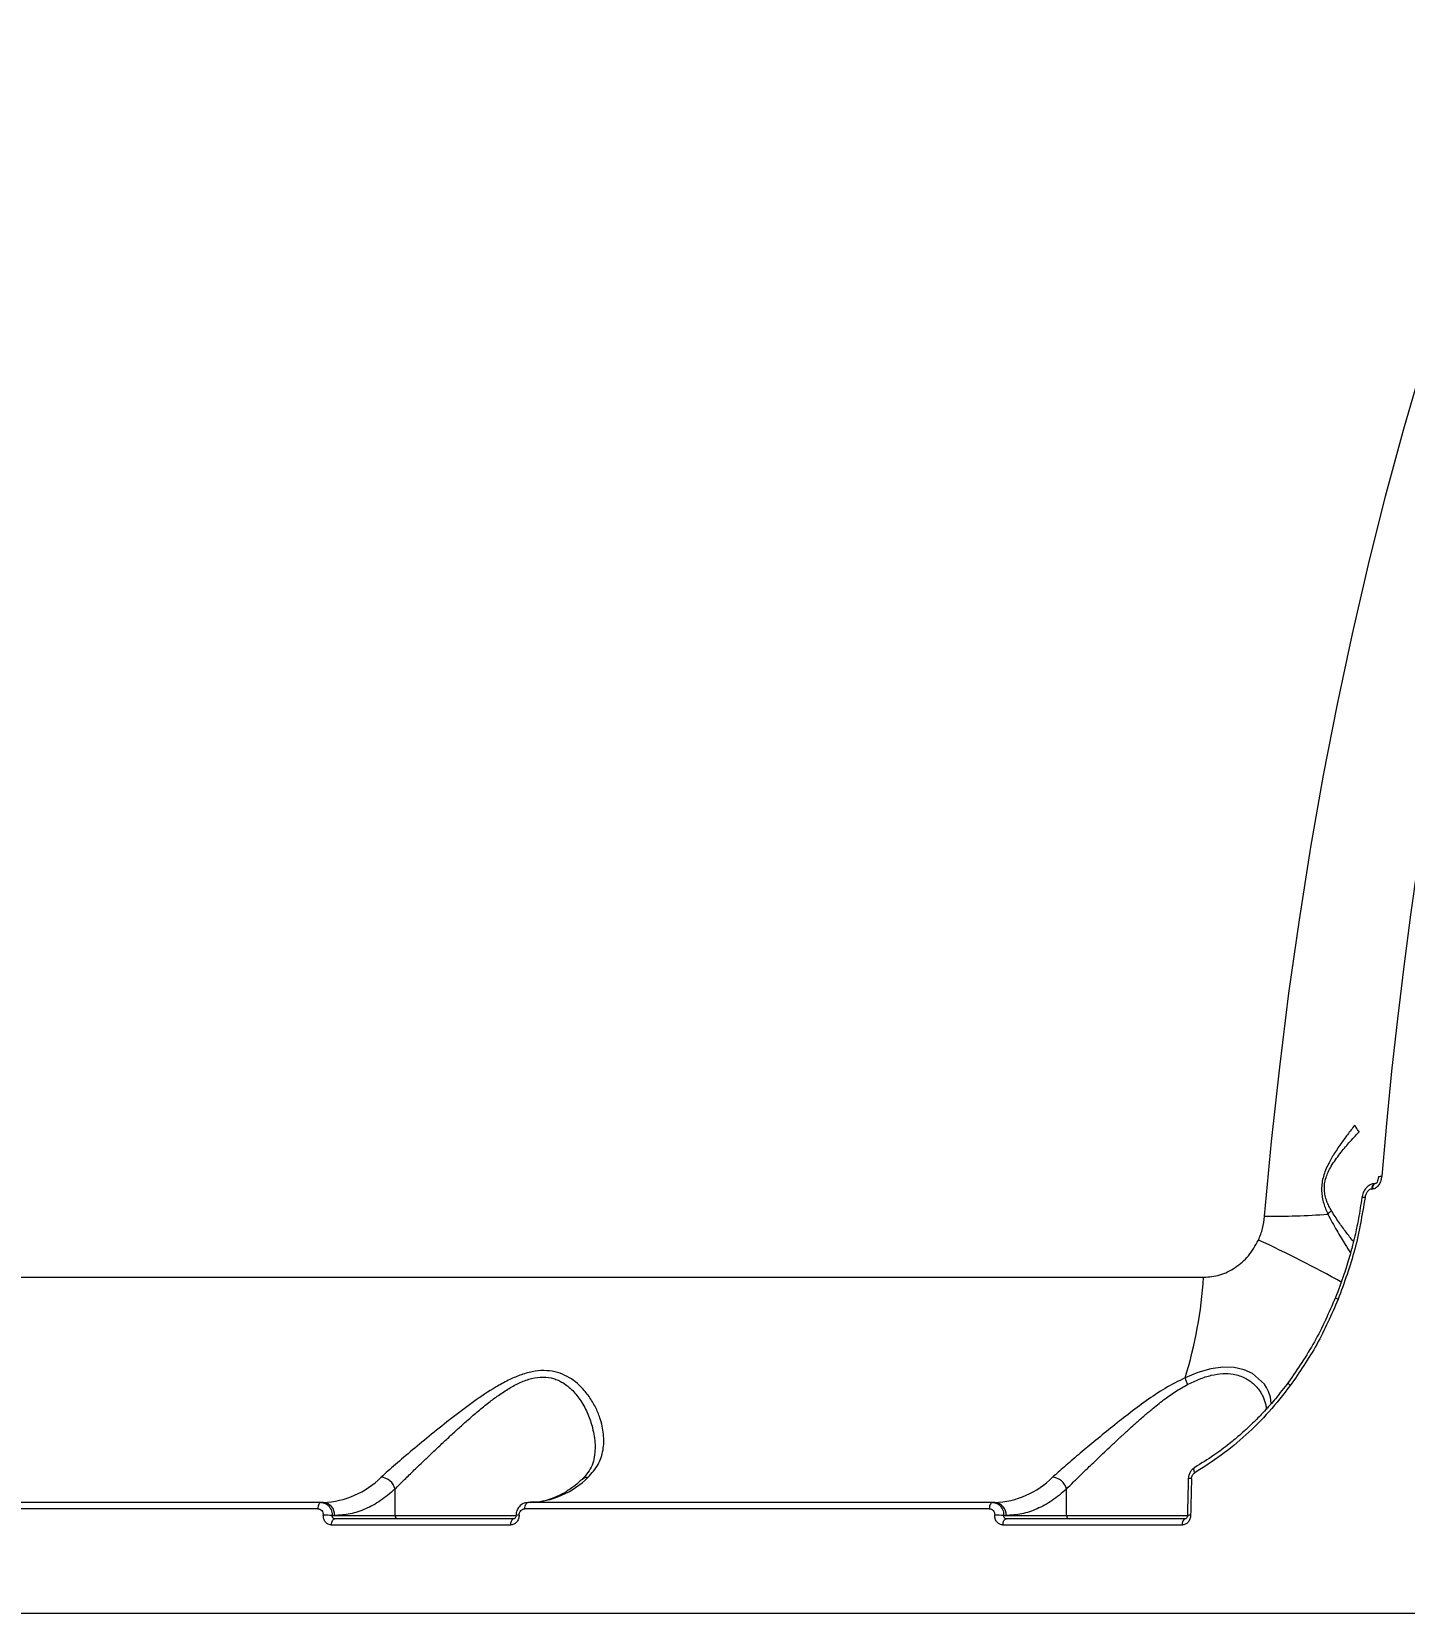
# Model space of a CAD drawing. Header units: millimetres. Extents: x -8045 to 6871, y -5915 to 5473.
# Drawn here: x -3237.4 to -3027.1, y -1385.2 to -1142.8 of the extents above; entities that cross this region are included whole.
import ezdxf

# ---------------------------------------------------------------- set-up
doc = ezdxf.new("R2010")
doc.units = ezdxf.units.MM
for name, color, linetype in [('DIKOM_ОБЪЕКТ', 7, 'Continuous'), ('DIKOM_РАЗМЕР_ЗОНА', 7, 'Continuous'), ('DIKOM_РАЗМЕР_ОБЪЕКТА', 7, 'Continuous')]:
    doc.layers.add(name, color=color, linetype=linetype)
doc.styles.add('style1', font='arial.ttf', dxfattribs={"width": 0.8})
doc.dimstyles.new('1-50', dxfattribs={"dimtxt": 300, "dimasz": 200, "dimexe": 100, "dimexo": 0, "dimgap": 100, "dimtad": 1, "dimtxsty": 'style1', "dimcen": 200, "dimclrd": 7, "dimclre": 7, "dimclrt": 7, "dimadec": 1, "dimazin": 2, "dimtfac": 1, "dimtmove": 0, "dimatfit": 2, "dimfxl": 0, "dimlwd": 25, "dimlwe": 18, "dimarcsym": 0})

# ---------------------------------------------------------------- blocks, each defined once
blk = doc.blocks.new('*D9')
at = {"layer": 'Defpoints', "color": 0, "linetype": 'Continuous', "transparency": 16777216}
for p in [(5663.54, -234.65), (-5019.6, -1388.73), (5663.54, -4701.47)]:
    blk.add_point(p, dxfattribs=at)
at = {"layer": 'DIKOM_РАЗМЕР_ОБЪЕКТА', "color": 7, "linetype": 'Continuous', "lineweight": 18, "transparency": 16777216}
for p, q in [((5663.54, -234.65), (5663.54, -4801.47)), ((-5019.6, -1388.73), (-5019.6, -4801.47))]:
    blk.add_line(p, q, dxfattribs=at)
at = {"layer": 'DIKOM_РАЗМЕР_ОБЪЕКТА', "color": 7, "linetype": 'Continuous', "lineweight": 25, "transparency": 16777216}
blk.add_line((-4819.6, -4701.47), (5463.54, -4701.47), dxfattribs=at)
at = {"layer": 'DIKOM_РАЗМЕР_ОБЪЕКТА', "color": 7, "linetype": 'Continuous', "transparency": 16777216}
for points in [[(-4819.6, -4668.14), (-4819.6, -4734.8), (-5019.6, -4701.47)], [(5463.54, -4668.14), (5463.54, -4734.8), (5663.54, -4701.47)]]:
    blk.add_solid(points, dxfattribs=at)
at = {"layer": 'DIKOM_РАЗМЕР_ОБЪЕКТА', "color": 7, "linetype": 'Continuous', "lineweight": 15, "transparency": 16777216, "insert": (-74.37, -4448.3), "char_height": 300, "attachment_point": 5, "style": 'style1'}
blk.add_mtext('10700', dxfattribs=at)
blk = doc.blocks.new('*D10')
at = {"layer": 'Defpoints', "color": 0, "linetype": 'Continuous', "transparency": 16777216}
for p in [(-1653.81, 3474.95), (-5616.46, -3083.4), (491.01, -3083.4)]:
    blk.add_point(p, dxfattribs=at)
at = {"layer": 'DIKOM_РАЗМЕР_ОБЪЕКТА', "color": 7, "linetype": 'Continuous', "lineweight": 18, "transparency": 16777216}
for p, q in [((-1653.81, 3474.95), (-5716.46, 3474.95)), ((491.01, -3083.4), (-5716.46, -3083.4))]:
    blk.add_line(p, q, dxfattribs=at)
at = {"layer": 'DIKOM_РАЗМЕР_ОБЪЕКТА', "color": 7, "linetype": 'Continuous', "lineweight": 25, "transparency": 16777216}
blk.add_line((-5616.46, 3274.95), (-5616.46, -2883.4), dxfattribs=at)
at = {"layer": 'DIKOM_РАЗМЕР_ОБЪЕКТА', "color": 7, "linetype": 'Continuous', "transparency": 16777216}
for points in [[(-5649.79, 3274.95), (-5583.12, 3274.95), (-5616.46, 3474.95)], [(-5649.79, -2883.4), (-5583.12, -2883.4), (-5616.46, -3083.4)]]:
    blk.add_solid(points, dxfattribs=at)
at = {"layer": 'DIKOM_РАЗМЕР_ОБЪЕКТА', "color": 7, "linetype": 'Continuous', "lineweight": 15, "transparency": 16777216, "insert": (-5869.63, -1326.86), "char_height": 300, "attachment_point": 5, "rotation": 90, "style": 'style1'}
blk.add_mtext('6550', dxfattribs=at)
blk = doc.blocks.new('*D11')
at = {"layer": 'Defpoints', "color": 0, "transparency": 16777216}
for p in [(6870.85, -184.65), (-7019.6, -1388.73), (-7019.6, -5814.65)]:
    blk.add_point(p, dxfattribs=at)
at = {"layer": 'DIKOM_РАЗМЕР_ЗОНА', "color": 7, "lineweight": 18, "transparency": 16777216}
for p, q in [((6870.85, -184.65), (6870.85, -5914.65)), ((-7019.6, -1388.73), (-7019.6, -5914.65))]:
    blk.add_line(p, q, dxfattribs=at)
at = {"layer": 'DIKOM_РАЗМЕР_ЗОНА', "color": 7, "lineweight": 25, "transparency": 16777216}
blk.add_line((6670.85, -5814.65), (-6819.6, -5814.65), dxfattribs=at)
at = {"layer": 'DIKOM_РАЗМЕР_ЗОНА', "color": 7, "transparency": 16777216}
for points in [[(-6819.6, -5781.31), (-6819.6, -5847.98), (-7019.6, -5814.65)], [(6670.85, -5781.31), (6670.85, -5847.98), (6870.85, -5814.65)]]:
    blk.add_solid(points, dxfattribs=at)
at = {"layer": 'DIKOM_РАЗМЕР_ЗОНА', "color": 7, "transparency": 16777216, "insert": (-74.37, -5561.37), "char_height": 300, "attachment_point": 5, "style": 'style1'}
blk.add_mtext('13900', dxfattribs=at)
blk = doc.blocks.new('*D12')
at = {"layer": 'Defpoints', "color": 0, "transparency": 16777216}
for p in [(-2189.61, 5472.65), (-7595.21, -5084.97), (-495.58, -5084.97)]:
    blk.add_point(p, dxfattribs=at)
at = {"layer": 'DIKOM_РАЗМЕР_ЗОНА', "color": 7, "lineweight": 18, "transparency": 16777216}
for p, q in [((-2189.61, 5472.65), (-7695.21, 5472.65)), ((-495.58, -5084.97), (-7695.21, -5084.97))]:
    blk.add_line(p, q, dxfattribs=at)
at = {"layer": 'DIKOM_РАЗМЕР_ЗОНА', "color": 7, "lineweight": 25, "transparency": 16777216}
blk.add_line((-7595.21, 5272.65), (-7595.21, -4884.97), dxfattribs=at)
at = {"layer": 'DIKOM_РАЗМЕР_ЗОНА', "color": 7, "transparency": 16777216}
for points in [[(-7628.55, 5272.65), (-7561.88, 5272.65), (-7595.21, 5472.65)], [(-7628.55, -4884.97), (-7561.88, -4884.97), (-7595.21, -5084.97)]]:
    blk.add_solid(points, dxfattribs=at)
at = {"layer": 'DIKOM_РАЗМЕР_ЗОНА', "color": 7, "transparency": 16777216, "insert": (-7848.38, -1452.59), "char_height": 300, "attachment_point": 5, "rotation": 90, "style": 'style1'}
blk.add_mtext('10550', dxfattribs=at)

msp = doc.modelspace()

# ---------------------------------------------------------------- linework, layer by layer
at = {"layer": 'DIKOM_ОБЪЕКТ', "color": 7, "linetype": 'Continuous', "lineweight": 15}
for p, q in [((-3032.109, -1320.138), (-3032.034, -1320.138)), ((-3031.526, -1319.295), (-3031.601, -1319.295)), ((-3357.866, -1333.655), (-3057.858, -1333.655)), ((-3181.713, -1370.157), (-3181.713, -1366.107)), ((-3078.853, -1370.157), (-3078.853, -1366.107)), ((-3193.55, -1369.117), (-3264.695, -1369.117)), ((-3193.035, -1368.157), (-3264.18, -1368.157)), ((-3192.696, -1368.157), (-3193.035, -1368.157)), ((-3090.69, -1369.117), (-3161.835, -1369.117)), ((-3090.175, -1368.157), (-3161.32, -1368.157)), ((-3089.835, -1368.157), (-3090.175, -1368.157)), ((-3164.026, -1371.623), (-3191.456, -1371.623)), ((-3191.341, -1370.157), (-3190.981, -1370.157)), ((-3190.981, -1370.157), (-3181.713, -1370.157)), ((-3163.512, -1370.657), (-3190.941, -1370.657)), ((-3181.713, -1370.157), (-3163.141, -1370.157)), ((-3061.166, -1371.623), (-3088.596, -1371.623)), ((-3088.481, -1370.157), (-3088.121, -1370.157)), ((-3088.121, -1370.157), (-3078.853, -1370.157)), ((-3060.652, -1370.657), (-3088.081, -1370.657)), ((-3078.853, -1370.157), (-3060.146, -1370.157)), ((-3021.865, -1385.155), (-3436.735, -1385.155))]:
    msp.add_line(p, q, dxfattribs=at)
at = {"layer": 'DIKOM_ОБЪЕКТ', "color": 7, "linetype": 'Continuous', "lineweight": 15, "flags": 128}
for points in [[(-3048.515, -1324.31), (-3047.453, -1312.842), (-3046.211, -1301.442), (-3044.792, -1290.122), (-3043.194, -1278.89), (-3041.422, -1267.759), (-3039.475, -1256.737), (-3037.356, -1245.836), (-3035.067, -1235.066), (-3032.609, -1224.436), (-3029.986, -1213.957), (-3027.2, -1203.637), (-3024.252, -1193.488)], [(-3022.543, -1254.543), (-3023.827, -1262.354), (-3025.032, -1270.212), (-3026.158, -1278.114), (-3027.204, -1286.058), (-3028.171, -1294.039), (-3029.057, -1302.056), (-3029.862, -1310.105), (-3030.586, -1318.182)], [(-3031.074, -1318.263), (-3031.073, -1318.254), (-3031.043, -1318.23), (-3030.977, -1318.209), (-3030.875, -1318.194), (-3030.743, -1318.185), (-3030.586, -1318.182)], [(-3032.109, -1320.138), (-3032.066, -1319.866), (-3031.985, -1319.629), (-3031.873, -1319.446), (-3031.739, -1319.332), (-3031.597, -1319.295)], [(-3031.52, -1319.295), (-3031.664, -1319.332), (-3031.798, -1319.446), (-3031.91, -1319.629), (-3031.991, -1319.866), (-3032.034, -1320.138)], [(-3047.532, -1353.016), (-3047.635, -1352.037), (-3047.923, -1351.145), (-3048.236, -1350.526), (-3048.47, -1350.162), (-3048.535, -1350.072), (-3048.552, -1350.049), (-3048.557, -1350.042), (-3048.558, -1350.041), (-3048.559, -1350.04), (-3048.559, -1350.04), (-3048.559, -1350.04), (-3048.559, -1350.04), (-3048.559, -1350.04), (-3048.559, -1350.04), (-3048.559, -1350.04), (-3050.382, -1348.424), (-3051.661, -1347.841), (-3053.176, -1347.494), (-3054.9, -1347.44), (-3056.77, -1347.706), (-3058.726, -1348.269), (-3060.7, -1349.064)], [(-3044.596, -1350.26), (-3044.707, -1350.143), (-3044.796, -1350.034), (-3044.859, -1349.936), (-3044.894, -1349.852), (-3044.9, -1349.786), (-3044.883, -1349.746)], [(-3059.722, -1364.493), (-3059.741, -1365.196), (-3059.758, -1365.899), (-3059.775, -1366.602), (-3059.792, -1367.305), (-3059.808, -1368.009), (-3059.823, -1368.712), (-3059.838, -1369.416), (-3059.852, -1370.119)], [(-3059.228, -1363.599), (-3059.287, -1363.431), (-3059.326, -1363.271), (-3059.343, -1363.126), (-3059.337, -1362.999), (-3059.308, -1362.896), (-3059.258, -1362.82), (-3059.231, -1362.797)], [(-3193.035, -1368.157), (-3193.133, -1368.176), (-3193.228, -1368.23), (-3193.315, -1368.317), (-3193.392, -1368.436), (-3193.456, -1368.581), (-3193.505, -1368.747), (-3193.537, -1368.928), (-3193.55, -1369.117)], [(-3161.835, -1369.117), (-3161.821, -1368.928), (-3161.79, -1368.747), (-3161.741, -1368.581), (-3161.677, -1368.436), (-3161.6, -1368.317), (-3161.512, -1368.23), (-3161.418, -1368.176), (-3161.32, -1368.157)], [(-3090.175, -1368.157), (-3090.273, -1368.176), (-3090.368, -1368.23), (-3090.455, -1368.317), (-3090.532, -1368.436), (-3090.596, -1368.581), (-3090.645, -1368.747), (-3090.677, -1368.928), (-3090.69, -1369.117)], [(-3191.456, -1371.623), (-3191.443, -1371.433), (-3191.412, -1371.251), (-3191.363, -1371.084), (-3191.299, -1370.938), (-3191.222, -1370.819), (-3191.134, -1370.73), (-3191.039, -1370.676), (-3190.941, -1370.657)], [(-3088.596, -1371.623), (-3088.583, -1371.433), (-3088.551, -1371.251), (-3088.503, -1371.084), (-3088.439, -1370.938), (-3088.361, -1370.819), (-3088.274, -1370.73), (-3088.179, -1370.676), (-3088.081, -1370.657)]]:
    msp.add_lwpolyline(points, dxfattribs=at)
at = {"layer": 'DIKOM_ОБЪЕКТ', "color": 7, "linetype": 'Continuous', "lineweight": 15}
for centre, radius, start, end in [((-3033.345, -1322.268), 0.846, 76.01442, 109.13929), ((-3047.956, -1195.838), 128.473, 269.75071, 274.07173), ((-3036.71, -1325.744), 2.756, 124.52689, 140.39252), ((-3122.84, -1488.105), 176.162, 60.72153, 65.38456), ((-3125.229, -1329.194), 67.519, 342.88505, 356.21144), ((-3037.007, -1336.178), 0.885, 222.04703, 254.11394), ((-3054.564, -1347.592), 6.31, 193.4889, 203.51032), ((-3193.17, -1355.043), 13.122, 272.0724, 315.13942), ((-3184.02, -1366.67), 2.375, 13.70998, 86.34061), ((-3161.455, -1355.043), 13.122, 272.0724, 315.13942), ((-3152.189, -1365.614), 1.314, 88.44738, 131.50795), ((-3090.31, -1355.044), 13.122, 272.0722, 315.14076), ((-3081.16, -1366.67), 2.375, 13.71646, 86.34037), ((-3059.872, -1366.306), 1.819, 85.27507, 100.62938), ((-3192.85, -1370.025), 1.874, 355.94719, 85.26215), ((-3089.99, -1370.025), 1.874, 355.93985, 85.26162), ((-3192.665, -1393.086), 22.967, 86.69506, 90.11934), ((-3181.246, -1370.19), 0.468, 175.95264, 265.26794), ((-3163.059, -1371.484), 0.977, 124.10827, 188.17277), ((-3162.864, -1372.436), 2.322, 86.25433, 98.25039), ((-3089.806, -1393.096), 22.977, 86.6958, 90.1186), ((-3078.386, -1370.19), 0.468, 175.93715, 265.25194), ((-3060.199, -1371.484), 0.977, 124.09149, 188.16545), ((-3060.002, -1372.541), 2.426, 86.45196, 97.93809)]:
    msp.add_arc(centre, radius, start, end, dxfattribs=at)
for points, knots in [([(-3034.707, -1310.345), (-3035.078, -1310.827), (-3035.788, -1311.75), (-3036.899, -1313.264), (-3037.94, -1314.807), (-3038.758, -1316.252), (-3039.275, -1317.446), (-3039.592, -1318.438), (-3039.777, -1319.449), (-3039.812, -1320.459), (-3039.704, -1321.435), (-3039.415, -1322.656), (-3039.064, -1323.459), (-3038.833, -1323.987)], [0, 0, 0, 0, 0.1305053, 0.249766, 0.3846652, 0.4986158, 0.5640207, 0.6239314, 0.6867493, 0.7491329, 0.8092783, 0.8746258, 1, 1, 1, 1]), ([(-3034.707, -1310.345), (-3034.635, -1310.516), (-3034.491, -1310.856), (-3034.195, -1311.181), (-3034.046, -1311.343)], [0, 0, 0, 0, 0.4999828, 1, 1, 1, 1]), ([(-3038.272, -1323.473), (-3038.41, -1323.232), (-3038.668, -1322.776), (-3039.006, -1322.006), (-3039.256, -1321.195), (-3039.389, -1320.288), (-3039.351, -1319.337), (-3039.134, -1318.394), (-3038.775, -1317.489), (-3038.094, -1316.21), (-3037, -1314.705), (-3035.531, -1312.971), (-3034.556, -1311.909), (-3034.039, -1311.346)], [0, 0, 0, 0, 0.0665702, 0.1254953, 0.1916258, 0.2509408, 0.3132664, 0.3768318, 0.43571, 0.5020387, 0.6648148, 0.8223308, 1, 1, 1, 1]), ([(-3034.039, -1311.346), (-3034.04, -1311.345), (-3034.042, -1311.345), (-3034.045, -1311.344), (-3034.046, -1311.343), (-3034.046, -1311.343)], [0, 0, 0, 0, 0.5357617, 0.7650472, 1, 1, 1, 1]), ([(-3030.586, -1318.182), (-3030.62, -1318.408), (-3030.687, -1318.858), (-3030.937, -1319.386), (-3031.211, -1319.742), (-3031.46, -1319.957), (-3031.739, -1320.109), (-3031.937, -1320.128), (-3032.034, -1320.138)], [0, 0, 0, 0, 0.2496876, 0.4988353, 0.6277479, 0.7494471, 0.8768676, 1, 1, 1, 1]), ([(-3031.074, -1318.262), (-3031.094, -1318.413), (-3031.131, -1318.696), (-3031.26, -1319.036), (-3031.385, -1319.226), (-3031.465, -1319.283), (-3031.498, -1319.294), (-3031.514, -1319.295), (-3031.522, -1319.295)], [0, 0, 0, 0, 0.3576017, 0.6715287, 0.8966195, 0.9609096, 0.9820418, 1, 1, 1, 1]), ([(-3031.596, -1319.295), (-3031.725, -1319.305), (-3031.984, -1319.324), (-3032.357, -1319.474), (-3032.695, -1319.699), (-3033.075, -1320.077), (-3033.447, -1320.668), (-3033.563, -1321.198), (-3033.622, -1321.468)], [0, 0, 0, 0, 0.1258775, 0.2538212, 0.3803892, 0.5040926, 0.7473541, 1, 1, 1, 1]), ([(-3032.109, -1320.138), (-3032.175, -1320.144), (-3032.311, -1320.158), (-3032.566, -1320.294), (-3032.83, -1320.572), (-3033.048, -1320.989), (-3033.11, -1321.294), (-3033.14, -1321.447)], [0, 0, 0, 0, 0.1226749, 0.2512018, 0.5008417, 0.7502531, 1, 1, 1, 1]), ([(-3033.622, -1321.468), (-3033.783, -1322.537), (-3034.06, -1324.384), (-3034.551, -1326.73), (-3035.01, -1328.661), (-3035.571, -1330.748), (-3036.42, -1333.522), (-3037.214, -1335.595), (-3037.664, -1336.771)], [0, 0, 0, 0, 0.2047961, 0.3537505, 0.4526723, 0.5795537, 0.7616002, 1, 1, 1, 1]), ([(-3033.14, -1321.447), (-3033.585, -1324.107), (-3034.473, -1329.427), (-3036.324, -1334.495), (-3037.249, -1337.029)], [0, 0, 0, 0, 0.4999974, 1, 1, 1, 1]), ([(-3049.464, -1327.951), (-3049.228, -1327.365), (-3048.753, -1326.189), (-3048.594, -1324.937), (-3048.515, -1324.31)], [0, 0, 0, 0, 0.4987571, 1, 1, 1, 1]), ([(-3038.833, -1323.987), (-3038.381, -1324.838), (-3037.479, -1326.532), (-3036.27, -1328.465), (-3035.622, -1329.49), (-3035.356, -1329.91)], [0, 0, 0, 0, 0.3729073, 0.7426509, 1, 1, 1, 1]), ([(-3034.859, -1328.272), (-3034.899, -1328.222), (-3035.266, -1327.758), (-3036.034, -1326.746), (-3037.153, -1325.238), (-3037.898, -1324.062), (-3038.272, -1323.473)], [0, 0, 0, 0, 0.0385617, 0.3588979, 0.6785925, 1, 1, 1, 1]), ([(-3057.858, -1333.655), (-3057.027, -1333.583), (-3055.366, -1333.438), (-3052.99, -1332.266), (-3050.872, -1330.469), (-3049.934, -1328.792), (-3049.464, -1327.951)], [0, 0, 0, 0, 0.2497404, 0.4995787, 0.7493094, 1, 1, 1, 1]), ([(-3037.664, -1336.771), (-3038.676, -1339.076), (-3040.699, -1343.686), (-3043.489, -1347.727), (-3044.884, -1349.747)], [0, 0, 0, 0, 0.5001181, 1, 1, 1, 1]), ([(-3037.249, -1337.029), (-3038.278, -1339.378), (-3040.336, -1344.077), (-3043.176, -1348.199), (-3044.596, -1350.26)], [0, 0, 0, 0, 0.4999947, 1, 1, 1, 1]), ([(-3152.154, -1364.3), (-3151.587, -1363.667), (-3150.459, -1362.407), (-3149.758, -1360.129), (-3149.684, -1357.708), (-3150.178, -1355.472), (-3150.986, -1353.53), (-3151.942, -1351.922), (-3153.085, -1350.538), (-3154.337, -1349.446), (-3155.681, -1348.63), (-3157.197, -1348.087), (-3158.906, -1347.891), (-3160.728, -1348.081), (-3162.572, -1348.621), (-3164.432, -1349.437), (-3166.83, -1350.757), (-3169.725, -1352.709), (-3173.009, -1355.198), (-3176.141, -1357.712), (-3179.073, -1360.142), (-3181.766, -1362.415), (-3183.168, -1363.672), (-3183.869, -1364.3)], [0, 0, 0, 0, 0.0628384, 0.1250335, 0.1875526, 0.2496601, 0.2915514, 0.3336372, 0.3744969, 0.4070896, 0.4371949, 0.4692327, 0.4998108, 0.5304197, 0.5624894, 0.5926586, 0.6253296, 0.6879405, 0.7501171, 0.8127561, 0.8751679, 0.9376724, 1, 1, 1, 1]), ([(-3181.713, -1366.107), (-3181.3, -1365.687), (-3180.47, -1364.843), (-3178.974, -1363.381), (-3177.504, -1361.963), (-3176.066, -1360.59), (-3174.734, -1359.331), (-3173.334, -1358.025), (-3171.922, -1356.73), (-3170.477, -1355.438), (-3168.955, -1354.129), (-3167.427, -1352.889), (-3165.849, -1351.709), (-3164.256, -1350.656), (-3162.828, -1349.89), (-3161.666, -1349.419), (-3160.494, -1349.06), (-3159.034, -1348.864), (-3157.678, -1349.068), (-3156.702, -1349.431), (-3155.957, -1349.823), (-3155.211, -1350.354), (-3154.49, -1351.021), (-3153.831, -1351.777), (-3153.212, -1352.647), (-3152.647, -1353.613), (-3152.167, -1354.631), (-3151.771, -1355.676), (-3151.438, -1356.802), (-3151.197, -1358.025), (-3151.071, -1359.076), (-3151.084, -1359.684), (-3151.089, -1359.875)], [0, 0, 0, 0, 0.0495807, 0.0995821, 0.1510322, 0.1868273, 0.226554, 0.2643937, 0.3023066, 0.3399825, 0.3775728, 0.4185167, 0.4532671, 0.4911703, 0.5292018, 0.5486037, 0.5670087, 0.60516, 0.6430574, 0.6614902, 0.6809395, 0.705666, 0.7308738, 0.7566729, 0.7839247, 0.8151231, 0.8463182, 0.8754442, 0.9075206, 0.9450319, 0.9826819, 1, 1, 1, 1]), ([(-3060.7, -1349.064), (-3061.725, -1349.576), (-3063.771, -1350.6), (-3066.666, -1352.587), (-3069.453, -1354.66), (-3072.127, -1356.78), (-3074.687, -1358.872), (-3077.072, -1360.866), (-3079.261, -1362.727), (-3080.426, -1363.775), (-3081.009, -1364.3)], [0, 0, 0, 0, 0.125517, 0.2508012, 0.3751222, 0.5003473, 0.6252705, 0.7505272, 0.8751622, 1, 1, 1, 1]), ([(-3060.35, -1350.109), (-3059.74, -1349.813), (-3058.519, -1349.221), (-3056.682, -1348.626), (-3054.908, -1348.354), (-3053.47, -1348.442), (-3052.352, -1348.726), (-3051.49, -1349.09), (-3050.753, -1349.541), (-3050.114, -1350.062), (-3049.561, -1350.649), (-3049.13, -1351.251), (-3048.802, -1351.849), (-3048.556, -1352.427), (-3048.376, -1353.033), (-3048.273, -1353.535), (-3048.251, -1353.825), (-3048.244, -1353.913)], [0, 0, 0, 0, 0.0956193, 0.1913416, 0.2867847, 0.3824077, 0.4452385, 0.5088615, 0.5739996, 0.6324772, 0.6959552, 0.7645415, 0.8136565, 0.8670372, 0.9247098, 0.9771031, 1, 1, 1, 1]), ([(-3044.884, -1349.747), (-3045.535, -1350.595), (-3046.71, -1352.125), (-3048.4, -1354.03), (-3049.746, -1355.431), (-3050.951, -1356.602), (-3052.301, -1357.834), (-3054.097, -1359.333), (-3056.437, -1361.086), (-3058.242, -1362.192), (-3059.231, -1362.797)], [0, 0, 0, 0, 0.1590888, 0.2869828, 0.3834959, 0.4538329, 0.5435772, 0.6641855, 0.8159924, 1, 1, 1, 1]), ([(-3078.853, -1366.107), (-3078.503, -1365.75), (-3077.801, -1365.035), (-3076.562, -1363.818), (-3075.344, -1362.638), (-3074.159, -1361.499), (-3073.082, -1360.473), (-3071.935, -1359.388), (-3071.046, -1358.558), (-3070.38, -1357.941), (-3069.981, -1357.573), (-3069.414, -1357.054), (-3068.895, -1356.585), (-3068.502, -1356.231), (-3068.184, -1355.948), (-3067.713, -1355.529), (-3067.05, -1354.953), (-3066.411, -1354.406), (-3065.411, -1353.569), (-3064.042, -1352.482), (-3062.23, -1351.164), (-3060.982, -1350.463), (-3060.35, -1350.109)], [0, 0, 0, 0, 0.0822689, 0.1650602, 0.2495164, 0.3099114, 0.3747564, 0.4330593, 0.499655, 0.5177686, 0.5386934, 0.5624296, 0.606253, 0.6187112, 0.6225849, 0.6546854, 0.6901771, 0.7216969, 0.749268, 0.8366007, 0.9173541, 1, 1, 1, 1]), ([(-3044.596, -1350.26), (-3045.654, -1351.613), (-3047.768, -1354.318), (-3051.34, -1357.868), (-3055.139, -1361.041), (-3057.865, -1362.746), (-3059.228, -1363.599)], [0, 0, 0, 0, 0.250719, 0.5013215, 0.750672, 1, 1, 1, 1]), ([(-3151.07, -1359.882), (-3151.145, -1360.769), (-3151.303, -1362.62), (-3152.461, -1363.944), (-3153.064, -1364.633)], [0, 0, 0, 0, 0.4795644, 1, 1, 1, 1]), ([(-3060.207, -1364.518), (-3060.208, -1364.533), (-3060.266, -1366.405), (-3060.3, -1368.279), (-3060.335, -1370.138)], [0, 0, 0, 0, 0.0081951, 1, 1, 1, 1]), ([(-3059.231, -1362.797), (-3059.369, -1362.894), (-3059.643, -1363.086), (-3059.948, -1363.512), (-3060.156, -1364), (-3060.19, -1364.346), (-3060.207, -1364.518)], [0, 0, 0, 0, 0.2531447, 0.5044037, 0.7533019, 1, 1, 1, 1]), ([(-3059.722, -1364.493), (-3059.713, -1364.4), (-3059.696, -1364.216), (-3059.589, -1363.962), (-3059.435, -1363.742), (-3059.297, -1363.646), (-3059.228, -1363.599)], [0, 0, 0, 0, 0.2509939, 0.5004264, 0.7502773, 1, 1, 1, 1]), ([(-3181.713, -1366.107), (-3182.445, -1366.727), (-3183.909, -1367.967), (-3186.223, -1369.204), (-3188.586, -1370.011), (-3190.183, -1370.109), (-3190.981, -1370.157)], [0, 0, 0, 0, 0.2499957, 0.499999, 0.7499896, 1, 1, 1, 1]), ([(-3153.069, -1364.619), (-3153.428, -1364.942), (-3154.239, -1365.671), (-3155.534, -1366.55), (-3156.952, -1367.306), (-3158.417, -1367.832), (-3159.764, -1368.128), (-3160.625, -1368.126), (-3160.981, -1368.125)], [0, 0, 0, 0, 0.1382301, 0.3115933, 0.488785, 0.6721064, 0.8646575, 1, 1, 1, 1]), ([(-3078.853, -1366.107), (-3079.585, -1366.727), (-3081.049, -1367.967), (-3083.363, -1369.204), (-3085.726, -1370.011), (-3087.323, -1370.109), (-3088.121, -1370.157)], [0, 0, 0, 0, 0.2499999, 0.5000013, 0.7499835, 1, 1, 1, 1]), ([(-3193.55, -1369.117), (-3193.438, -1369.132), (-3193.213, -1369.164), (-3192.935, -1369.395), (-3192.744, -1369.726), (-3192.724, -1369.988), (-3192.713, -1370.119)], [0, 0, 0, 0, 0.2508662, 0.5001536, 0.7499133, 1, 1, 1, 1]), ([(-3193.035, -1368.157), (-3192.818, -1368.185), (-3192.486, -1368.226), (-3192.09, -1368.476), (-3191.772, -1368.779), (-3191.527, -1369.184), (-3191.367, -1369.675), (-3191.35, -1369.988), (-3191.341, -1370.157)], [0, 0, 0, 0, 0.2414814, 0.3687766, 0.5000596, 0.7010321, 0.8383519, 1, 1, 1, 1]), ([(-3161.412, -1368.173), (-3161.646, -1368.208), (-3162.111, -1368.277), (-3162.7, -1368.743), (-3163.028, -1369.286), (-3163.17, -1369.768), (-3163.188, -1370.015), (-3163.197, -1370.138)], [0, 0, 0, 0, 0.254768, 0.5063231, 0.7542091, 0.8773675, 1, 1, 1, 1]), ([(-3162.712, -1370.119), (-3162.696, -1369.988), (-3162.665, -1369.726), (-3162.461, -1369.394), (-3162.173, -1369.162), (-3161.948, -1369.132), (-3161.835, -1369.117)], [0, 0, 0, 0, 0.2508501, 0.5001659, 0.7498992, 1, 1, 1, 1]), ([(-3090.69, -1369.117), (-3090.578, -1369.132), (-3090.353, -1369.164), (-3090.075, -1369.395), (-3089.884, -1369.726), (-3089.863, -1369.988), (-3089.853, -1370.119)], [0, 0, 0, 0, 0.2507531, 0.5000549, 0.7498989, 1, 1, 1, 1]), ([(-3090.175, -1368.157), (-3089.958, -1368.185), (-3089.626, -1368.226), (-3089.23, -1368.476), (-3088.912, -1368.779), (-3088.667, -1369.184), (-3088.507, -1369.675), (-3088.49, -1369.988), (-3088.481, -1370.157)], [0, 0, 0, 0, 0.2414796, 0.3687739, 0.5000558, 0.7010268, 0.8383456, 1, 1, 1, 1]), ([(-3191.456, -1371.623), (-3191.624, -1371.6), (-3191.961, -1371.554), (-3192.38, -1371.206), (-3192.667, -1370.709), (-3192.698, -1370.316), (-3192.713, -1370.119)], [0, 0, 0, 0, 0.2505271, 0.5002147, 0.7500006, 1, 1, 1, 1]), ([(-3190.941, -1370.657), (-3190.996, -1370.65), (-3191.079, -1370.64), (-3191.175, -1370.576), (-3191.254, -1370.498), (-3191.31, -1370.392), (-3191.342, -1370.269), (-3191.342, -1370.196), (-3191.341, -1370.157)], [0, 0, 0, 0, 0.2442747, 0.3707975, 0.5000553, 0.7197394, 0.852465, 1, 1, 1, 1]), ([(-3162.712, -1370.119), (-3162.736, -1370.316), (-3162.782, -1370.71), (-3163.088, -1371.207), (-3163.519, -1371.555), (-3163.857, -1371.6), (-3164.026, -1371.623)], [0, 0, 0, 0, 0.2505477, 0.5002596, 0.7500114, 1, 1, 1, 1]), ([(-3163.197, -1370.138), (-3163.206, -1370.219), (-3163.222, -1370.376), (-3163.326, -1370.555), (-3163.461, -1370.665), (-3163.557, -1370.671), (-3163.604, -1370.673)], [0, 0, 0, 0, 0.2684756, 0.52227, 0.7652126, 1, 1, 1, 1]), ([(-3088.596, -1371.623), (-3088.764, -1371.6), (-3089.101, -1371.554), (-3089.52, -1371.206), (-3089.807, -1370.709), (-3089.838, -1370.316), (-3089.853, -1370.119)], [0, 0, 0, 0, 0.2505388, 0.500238, 0.749989, 1, 1, 1, 1]), ([(-3088.081, -1370.657), (-3088.136, -1370.65), (-3088.219, -1370.64), (-3088.315, -1370.576), (-3088.394, -1370.498), (-3088.451, -1370.392), (-3088.481, -1370.269), (-3088.481, -1370.196), (-3088.481, -1370.157)], [0, 0, 0, 0, 0.2442718, 0.3708223, 0.5000891, 0.7197885, 0.8524547, 1, 1, 1, 1]), ([(-3059.852, -1370.119), (-3059.875, -1370.316), (-3059.922, -1370.71), (-3060.228, -1371.207), (-3060.659, -1371.555), (-3060.997, -1371.6), (-3061.166, -1371.623)], [0, 0, 0, 0, 0.2505285, 0.5002245, 0.7500306, 1, 1, 1, 1]), ([(-3060.337, -1370.138), (-3060.346, -1370.219), (-3060.362, -1370.376), (-3060.466, -1370.555), (-3060.601, -1370.665), (-3060.696, -1370.671), (-3060.743, -1370.673)], [0, 0, 0, 0, 0.268514, 0.5223448, 0.765179, 1, 1, 1, 1])]:
    msp.add_open_spline(points, degree=3, knots=knots, dxfattribs=at)

# ---------------------------------------------------------------- dimensions: what is measured, and where the dimension line sits
at = {"layer": 'DIKOM_РАЗМЕР_ЗОНА'}
dim = msp.add_linear_dim(base=(-7595.212, -5084.969), p1=(-2189.606, 5472.652), p2=(-495.584, -5084.969), angle=90, text='10550', dimstyle='1-50', dxfattribs=at)
dim.commit()
dim.dimension.update_dxf_attribs({"geometry": '*D12', "text_midpoint": (-7595.212, -1452.593), "dimtype": 160})
dim = msp.add_linear_dim(base=(-7019.6, -5814.648), p1=(6870.851, -184.645), p2=(-7019.6, -1388.727), text='13900', dimstyle='1-50', dxfattribs=at)
dim.commit()
dim.dimension.update_dxf_attribs({"geometry": '*D11', "text_midpoint": (-74.375, -5814.648), "dimtype": 160})
at = {"layer": 'DIKOM_РАЗМЕР_ОБЪЕКТА', "color": 7, "linetype": 'Continuous', "lineweight": 15}
dim = msp.add_linear_dim(base=(-5616.456, -3083.398), p1=(-1653.813, 3474.95), p2=(491.015, -3083.398), angle=90, text='6550', dimstyle='1-50', dxfattribs=at)
dim.commit()
dim.dimension.update_dxf_attribs({"geometry": '*D10', "text_midpoint": (-5616.456, -1326.858), "dimtype": 160})
dim = msp.add_linear_dim(base=(5663.543, -4701.469), p1=(-5019.6, -1388.727), p2=(5663.543, -234.645), text='10700', dimstyle='1-50', dxfattribs=at)
dim.commit()
dim.dimension.update_dxf_attribs({"geometry": '*D9', "text_midpoint": (-74.375, -4701.469), "dimtype": 160})

doc.saveas('drawing.dxf')
